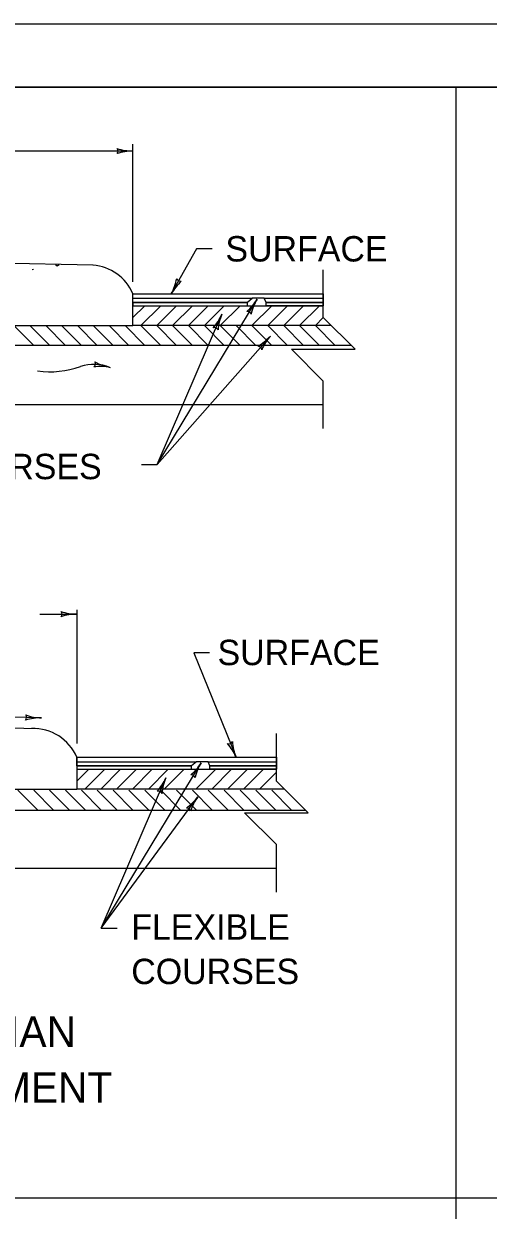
# Model space of a CAD drawing. Extents: x 997.6 to 1036.6, y 998.9 to 1022.6.
# Drawn here: x 1022.39 to 1026.05, y 1012.65 to 1022 of the extents above; entities that cross this region are included whole.
import ezdxf

# ---------------------------------------------------------------- set-up
doc = ezdxf.new("R2010")
doc.units = 0
for name, color, linetype in [('Level 1', 7, 'Continuous'), ('Level 10', 7, 'Continuous'), ('Level 11', 7, 'Continuous'), ('Level 14', 7, 'Continuous')]:
    doc.layers.add(name, color=color, linetype=linetype)

msp = doc.modelspace()

# ---------------------------------------------------------------- linework, layer by layer
at = {"layer": 'Level 1'}
for p, q in [((1025.7913, 1021.5), (1025.7913, 1004.2304)), ((1023.2464, 1020.9972), (1021.2238, 1020.9972)), ((1023.2464, 1019.9678), (1023.2464, 1021.0514)), ((1023.7465, 1020.2272), (1023.5487, 1019.8727)), ((1023.8715, 1020.2272), (1023.7465, 1020.2272)), ((1022.9322, 1020.0979), (1020.8714, 1020.1409)), ((1023.2464, 1019.6227), (1023.2464, 1019.8727)), ((1023.2464, 1019.8727), (1024.7464, 1019.8727)), ((1023.2464, 1019.8382), (1024.1877, 1019.8382)), ((1023.2464, 1019.8043), (1024.1503, 1019.8043)), ((1023.2464, 1019.7789), (1024.7464, 1019.7789)), ((1023.2464, 1019.6848), (1023.3405, 1019.7789)), ((1023.3093, 1019.6227), (1023.4655, 1019.7789)), ((1023.4343, 1019.6227), (1023.5905, 1019.7789)), ((1023.4385, 1018.5278), (1024.2252, 1019.83)), ((1023.5593, 1019.6227), (1023.7155, 1019.7789)), ((1023.6843, 1019.6227), (1023.8405, 1019.7789)), ((1023.8093, 1019.6227), (1023.9655, 1019.7789)), ((1023.9343, 1019.6227), (1024.0905, 1019.7789)), ((1024.1843, 1019.6227), (1024.3405, 1019.7789)), ((1024.2801, 1019.8382), (1024.7464, 1019.8382)), ((1024.2951, 1019.8043), (1024.7464, 1019.8043)), ((1024.3093, 1019.6227), (1024.4655, 1019.7789)), ((1024.4343, 1019.6227), (1024.5905, 1019.7789)), ((1024.5593, 1019.6227), (1024.7155, 1019.7789)), ((1023.4385, 1018.5278), (1023.9476, 1019.7114)), ((1024.6843, 1019.6227), (1024.7466, 1019.685)), ((1018.4964, 1019.6227), (1023.2464, 1019.6227)), ((1022.4655, 1019.4664), (1022.3093, 1019.6227)), ((1022.5905, 1019.4664), (1022.4343, 1019.6227)), ((1022.7155, 1019.4664), (1022.5593, 1019.6227)), ((1022.8405, 1019.4664), (1022.6843, 1019.6227)), ((1022.9655, 1019.4664), (1022.8093, 1019.6227)), ((1023.0905, 1019.4664), (1022.9343, 1019.6227)), ((1023.2155, 1019.4664), (1023.0593, 1019.6227)), ((1023.3405, 1019.4664), (1023.1843, 1019.6227)), ((1024.8089, 1019.6227), (1023.2464, 1019.6227)), ((1023.4655, 1019.4664), (1023.3093, 1019.6227)), ((1023.5905, 1019.4664), (1023.4343, 1019.6227)), ((1023.7155, 1019.4664), (1023.5593, 1019.6227)), ((1023.8405, 1019.4664), (1023.6843, 1019.6227)), ((1023.9655, 1019.4664), (1023.8093, 1019.6227)), ((1024.0905, 1019.4664), (1023.9343, 1019.6227)), ((1024.2155, 1019.4664), (1024.0593, 1019.6227)), ((1024.3405, 1019.4664), (1024.1843, 1019.6227)), ((1024.4655, 1019.4664), (1024.3093, 1019.6227)), ((1024.5905, 1019.4664), (1024.4343, 1019.6227)), ((1024.7155, 1019.4664), (1024.5593, 1019.6227)), ((1024.8405, 1019.4664), (1024.6843, 1019.6227)), ((1024.9653, 1019.4663), (1017.2153, 1019.4663)), ((1023.4385, 1018.5278), (1024.3294, 1019.5398)), ((1024.7464, 1018.9977), (1016.9964, 1018.9977)), ((1023.3135, 1018.5278), (1023.4385, 1018.5278)), ((1022.5138, 1017.3494), (1022.8052, 1017.3494)), ((1022.5385, 1017.3494), (1022.8052, 1017.3494)), ((1022.8052, 1017.3826), (1022.8052, 1016.3299)), ((1023.8508, 1017.0454), (1023.7258, 1017.0454)), ((1023.7258, 1017.0454), (1024.0588, 1016.2213)), ((1022.5259, 1016.5317), (1021.3812, 1016.5556)), ((1022.4909, 1016.4466), (1021.3052, 1016.4713)), ((1022.8052, 1016.2213), (1022.8052, 1015.9713)), ((1022.8052, 1016.2213), (1024.3768, 1016.2213)), ((1022.8052, 1016.1868), (1023.7464, 1016.1868)), ((1022.8052, 1016.153), (1023.709, 1016.153)), ((1022.8052, 1016.1276), (1024.3768, 1016.1276)), ((1022.8052, 1016.0335), (1022.8993, 1016.1276)), ((1022.868, 1015.9713), (1023.0243, 1016.1276)), ((1022.993, 1015.9713), (1023.1493, 1016.1276)), ((1022.9973, 1014.8765), (1023.7839, 1016.1787)), ((1023.118, 1015.9713), (1023.2743, 1016.1276)), ((1023.243, 1015.9713), (1023.3993, 1016.1276)), ((1023.368, 1015.9713), (1023.5243, 1016.1276)), ((1023.493, 1015.9713), (1023.6493, 1016.1276)), ((1023.743, 1015.9713), (1023.8993, 1016.1276)), ((1023.8388, 1016.1868), (1024.3768, 1016.1868)), ((1023.8538, 1016.153), (1024.3768, 1016.153)), ((1023.868, 1015.9713), (1024.0243, 1016.1276)), ((1023.993, 1015.9713), (1024.1493, 1016.1276)), ((1024.118, 1015.9713), (1024.2743, 1016.1276)), ((1024.243, 1015.9713), (1024.3768, 1016.1051)), ((1022.9973, 1014.8765), (1023.5063, 1016.0601)), ((1016.9339, 1015.9713), (1022.8052, 1015.9713)), ((1022.4967, 1015.8049), (1022.3404, 1015.9612)), ((1022.6217, 1015.8049), (1022.4654, 1015.9612)), ((1022.7467, 1015.8049), (1022.5904, 1015.9612)), ((1022.8717, 1015.8049), (1022.7154, 1015.9612)), ((1024.4393, 1015.9713), (1022.8052, 1015.9713)), ((1022.9967, 1015.8049), (1022.8404, 1015.9612)), ((1023.1217, 1015.8049), (1022.9654, 1015.9612)), ((1023.2467, 1015.8049), (1023.0904, 1015.9612)), ((1023.3717, 1015.8049), (1023.2154, 1015.9612)), ((1023.4967, 1015.8049), (1023.3404, 1015.9612)), ((1023.6217, 1015.8049), (1023.4654, 1015.9612)), ((1023.7467, 1015.8049), (1023.5904, 1015.9612)), ((1023.8717, 1015.8049), (1023.7154, 1015.9612)), ((1023.9967, 1015.8049), (1023.8404, 1015.9612)), ((1024.1217, 1015.8049), (1023.9654, 1015.9612)), ((1024.2467, 1015.8049), (1024.0904, 1015.9612)), ((1024.3717, 1015.8049), (1024.2154, 1015.9612)), ((1024.4967, 1015.8049), (1024.3404, 1015.9612)), ((1022.9973, 1014.8765), (1023.7583, 1015.9098)), ((1016.9964, 1015.8048), (1024.6058, 1015.8048)), ((1024.3768, 1015.3463), (1016.9964, 1015.3463)), ((1022.9973, 1014.8765), (1023.1223, 1014.8765)), ((1016.5, 1012.75), (1025.7913, 1012.75)), ((1025.7913, 1012.75), (1035.5, 1012.75))]:
    msp.add_line(p, q, dxfattribs=at)
for points in [[(1022.4643, 1020.0636), (1022.4533, 1020.0622)], [(1022.6355, 1020.1041), (1022.6508, 1020.0927)], [(1022.6508, 1020.0927), (1022.6651, 1020.1034)], [(1024.7464, 1018.8102), (1024.7464, 1019.1852), (1024.4964, 1019.4352), (1024.9964, 1019.4352), (1024.7464, 1019.6852), (1024.7464, 1020.0602)], [(1024.3768, 1015.1588), (1024.3768, 1015.5338), (1024.1268, 1015.7838), (1024.6268, 1015.7838), (1024.3768, 1016.0338), (1024.3768, 1016.4088)]]:
    msp.add_lwpolyline(points, dxfattribs=at)
for points in [[(1023.2464, 1019.8727), (1024.7464, 1019.8727), (1024.7464, 1019.8043), (1024.2951, 1019.8043), (1024.2801, 1019.8382), (1024.1877, 1019.8382), (1024.1503, 1019.8043), (1023.2464, 1019.8043)], [(1024.1503, 1019.8043), (1023.2464, 1019.8043), (1023.2464, 1019.7789), (1024.1503, 1019.7789)], [(1024.2951, 1019.8043), (1024.7464, 1019.8043), (1024.7464, 1019.7789), (1024.2951, 1019.7789)], [(1022.8052, 1016.2213), (1024.3768, 1016.2213), (1024.3768, 1016.153), (1023.8538, 1016.153), (1023.8388, 1016.1868), (1023.7464, 1016.1868), (1023.709, 1016.153), (1022.8052, 1016.153)], [(1023.709, 1016.153), (1022.8052, 1016.153), (1022.8052, 1016.1276), (1023.709, 1016.1276)], [(1023.8538, 1016.153), (1024.3768, 1016.153), (1024.3768, 1016.1276), (1023.8538, 1016.1276)]]:
    msp.add_lwpolyline(points, close=True, dxfattribs=at)
for centre, radius, start, end in [((1023.0979, 1020.9972), 0.0312, 318.7746, 40.89129), ((1023.2464, 1020.6065), 0.3906, 90, 108.66878), ((1023.2464, 1021.3878), 0.3906, 251.34716, 269.99389), ((1023.2464, 1020.6065), 0.3906, 89.98778, 90), ((1022.9021, 1019.7242), 0.375, 23.329, 85.60129), ((1023.2076, 1020.063), 0.3906, 330.83573, 349.50451), ((1023.8898, 1019.6823), 0.3906, 132.18289, 150.82962), ((1023.6211, 1020.0024), 0.0312, 199.61033, 281.72702), ((1023.2076, 1020.063), 0.3906, 330.82351, 330.83573), ((1023.8908, 1020.032), 0.3906, 310.21009, 328.85682), ((1024.5595, 1019.628), 0.3906, 148.86293, 167.53171), ((1024.5595, 1019.628), 0.3906, 148.85071, 148.86293), ((1023.5887, 1019.8658), 0.3906, 318.07363, 336.72036), ((1024.3064, 1019.5571), 0.3906, 156.72647, 175.39526), ((1024.3064, 1019.5571), 0.3906, 156.71425, 156.72647), ((1024.1483, 1019.7029), 0.0312, 17.63753, 99.75422), ((1023.8889, 1019.575), 0.0312, 25.50107, 107.61777), ((1024.0362, 1019.7979), 0.3906, 299.98566, 318.63239), ((1024.6226, 1019.2816), 0.3906, 138.63851, 157.30729), ((1024.6226, 1019.2816), 0.3906, 138.62628, 138.63851), ((1024.2312, 1019.4283), 0.0312, 7.4131, 89.5298), ((1022.5992, 1019.9365), 0.6778, 261.20454, 290.1662), ((1022.9389, 1018.9482), 0.3676, 69.79386, 106.76451), ((1022.994, 1018.9092), 0.3906, 79.40225, 98.04898), ((1022.9199, 1019.3205), 0.0312, 308.50485, 30.62154), ((1023.1378, 1019.6771), 0.3906, 240.72736, 259.39614), ((1023.1378, 1019.6771), 0.3906, 259.39614, 259.40837), ((1022.6566, 1017.3495), 0.0312, 318.7746, 40.89129), ((1022.8052, 1016.9588), 0.3906, 90, 108.66878), ((1022.8052, 1017.74), 0.3906, 251.34716, 269.99389), ((1022.8052, 1016.9588), 0.3906, 89.98778, 90), ((1022.3774, 1016.5348), 0.0312, 317.57772, 39.69441), ((1022.5178, 1016.1411), 0.3906, 88.80312, 107.47191), ((1022.5341, 1016.9222), 0.3906, 250.15028, 268.79701), ((1022.5178, 1016.1411), 0.3906, 88.7909, 88.80312), ((1022.4608, 1016.0728), 0.375, 23.32836, 91.97406), ((1024.0031, 1016.3591), 0.0312, 250.77751, 332.8942), ((1023.6966, 1016.075), 0.3906, 22.00291, 40.67169), ((1024.4209, 1016.3677), 0.3906, 183.35007, 201.9968), ((1023.6966, 1016.075), 0.3906, 21.99069, 22.00291), ((1023.4496, 1016.3807), 0.3906, 310.21009, 328.85682), ((1024.1183, 1015.9767), 0.3906, 148.86293, 167.53171), ((1024.1183, 1015.9767), 0.3906, 148.85071, 148.86293), ((1023.1475, 1016.2144), 0.3906, 318.07363, 336.72036), ((1023.8652, 1015.9057), 0.3906, 156.72647, 175.39526), ((1023.8652, 1015.9057), 0.3906, 156.71425, 156.72647), ((1023.7071, 1016.0515), 0.0312, 17.63753, 99.75422), ((1023.4476, 1015.9236), 0.0312, 25.50107, 107.61777), ((1023.4437, 1016.1415), 0.3906, 304.97731, 323.62404), ((1023.6701, 1015.7903), 0.0312, 12.40475, 94.52144), ((1024.0728, 1015.6782), 0.3906, 143.63015, 162.29894), ((1024.0728, 1015.6782), 0.3906, 143.61793, 143.63015)]:
    msp.add_arc(centre, radius, start, end, dxfattribs=at)
at = {"layer": 'Level 10'}
msp.add_line((1007, 1021.5), (1035.5, 1021.5), dxfattribs=at)
at = {"layer": 'Level 11'}
msp.add_lwpolyline([(1007, 1000.5), (1035.5, 1000.5), (1035.5, 1021.5), (1007, 1021.5)], close=True, dxfattribs=at)
at = {"layer": 'Level 14'}
msp.add_line((1000, 1022), (1036, 1022), dxfattribs=at)

# ---------------------------------------------------------------- texts
at = {"layer": 'Level 1'}
for s, height, p in [('SURFACE', 0.2, (1023.9753, 1020.127)), ('FLEXIBLE COURSES', 0.2, (1020.3548, 1018.4122)), ('SURFACE', 0.2, (1023.9132, 1016.9472)), ('FLEXIBLE', 0.2, (1023.2335, 1014.7847)), ('COURSES', 0.2, (1023.2335, 1014.4347)), ('MOUNTABLE MEDIAN', 0.24, (1019.4632, 1013.9398)), (' WITH FLEXIBLE PAVEMENT', 0.24, (1018.7328, 1013.4998))]:
    msp.add_text(s, height=height, dxfattribs=at).set_placement(p)

doc.saveas('drawing.dxf')
